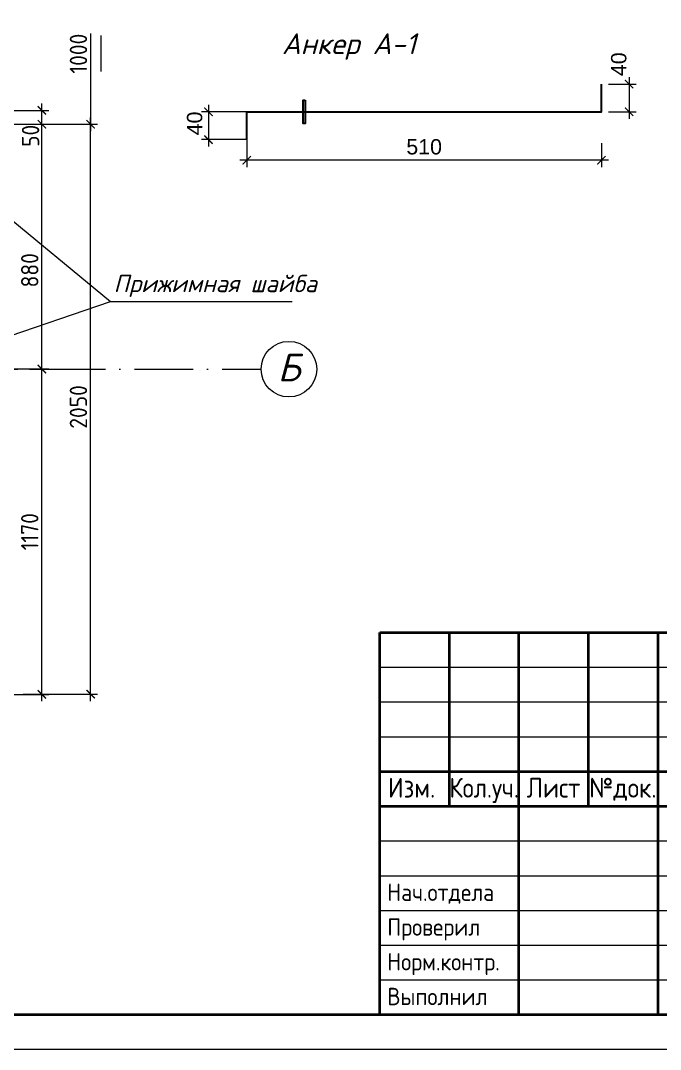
# Model space of a CAD drawing. Header units: millimetres. Extents: x 854812 to 1164625, y 589925 to 823301.
# Drawn here: x 1090388 to 1099588, y 621926 to 636730 of the extents above; entities that cross this region are included whole.
import ezdxf
from ezdxf.enums import TextEntityAlignment as Align

# ---------------------------------------------------------------- set-up
doc = ezdxf.new("R2010")
doc.units = ezdxf.units.MM
doc.linetypes.add('ACAD_ISO10W100', pattern=[18, 12, -3, 0, -3])
doc.linetypes.add('JIS_08_15', pattern=[17.25, 15, -0.75, 0.75, -0.75])
doc.layers.get('Defpoints').update_dxf_attribs({"color": 40})
for name, color, linetype, lineweight in [('Text', 7, 'Continuous', 15), ('оси', 50, 'JIS_08_15', 9), ('размеры', 215, 'Continuous', 13), ('стены', 172, 'Continuous', 30), ('текст', 7, 'Continuous', 13), ('УКАЗАТЕЛЬ', 6, 'Continuous', 13), ('ФАСАД', 7, 'Continuous', 13)]:
    doc.layers.add(name, color=color, linetype=linetype, lineweight=lineweight)
doc.styles.add('GOST 2.304', font='isocpeur.ttf', dxfattribs={"width": 0.9})
doc.styles.add('Isocpeur', font='isocpeui.ttf')
doc.styles.add('SAA-1', font='arial.ttf')
doc.styles.get("Standard").update_dxf_attribs({"font": 'arial.ttf'})
doc.styles.add('Ок1', font='isocpeur.ttf', dxfattribs={"oblique": 15})
doc.styles.add('Оксана', font='arial.ttf')
doc.dimstyles.new('25', dxfattribs={"dimscale": 100, "dimtxt": 2.5, "dimasz": 1.2, "dimexe": 1, "dimexo": 1, "dimgap": 0.5, "dimtad": 1, "dimdec": 0, "dimlfac": 0.25, "dimzin": 0, "dimdsep": 46, "dimtxsty": 'GOST 2.304', "dimblk": 'ARCHTICK', "dimcen": 0.09, "dimdle": 1, "dimclrd": 256, "dimclre": 256, "dimclrt": 7, "dimadec": 0, "dimazin": 0, "dimtfac": 1, "dimtdec": 0, "dimtmove": 0, "dimatfit": 3, "dimldrblk": 'ARCHTICK', "dimfxl": 100, "dimtolj": 1, "dimtzin": 0, "dimlwd": 5, "dimlwe": 5, "dimarcsym": 1})
doc.dimstyles.new('м10_1', dxfattribs={"dimscale": 100, "dimtxt": 2.2, "dimasz": 1.2, "dimexe": 1, "dimexo": 1, "dimgap": 0.8, "dimtad": 1, "dimdec": 0, "dimlfac": 0.1, "dimzin": 0, "dimdsep": 46, "dimtxsty": 'SAA-1', "dimblk": 'ARCHTICK', "dimcen": 0.09, "dimdle": 1, "dimclrd": 256, "dimclre": 256, "dimclrt": 7, "dimadec": 0, "dimazin": 0, "dimtfac": 1, "dimtdec": 0, "dimtmove": 0, "dimatfit": 3, "dimldrblk": 'ARCHTICK', "dimfxl": 100, "dimtolj": 1, "dimtzin": 0, "dimlwd": 5, "dimlwe": 5, "dimarcsym": 1})

# ---------------------------------------------------------------- blocks, each defined once
blk = doc.blocks.new('*U8')
at = {"color": 7, "linetype": 'Continuous', "lineweight": 40}
for p, q in [((-190, 60), (-5, 60)), ((-190, 5), (-190, 60)), ((-180, 35), (-180, 60)), ((-170, 5), (-170, 60)), ((-160, 35), (-160, 60)), ((-150, 5), (-150, 60)), ((-190, 40), (-125, 40)), ((-190, 35), (-125, 35))]:
    blk.add_line(p, q, dxfattribs=at)
at = {"color": 7, "linetype": 'Continuous', "lineweight": 20}
for p, q in [((-190, 55), (-125, 55)), ((-190, 50), (-125, 50)), ((-190, 45), (-125, 45)), ((-190, 30), (-125, 30)), ((-190, 25), (-125, 25)), ((-190, 20), (-125, 20)), ((-190, 15), (-125, 15)), ((-190, 10), (-125, 10))]:
    blk.add_line(p, q, dxfattribs=at)
at = {"color": 7, "linetype": 'Continuous', "lineweight": 0}
blk.add_lwpolyline([(-420, 297), (0, 297), (0, 0), (-420, 0)], close=True, dxfattribs=at)
at = {"color": 7, "linetype": 'Continuous', "lineweight": 40}
blk.add_lwpolyline([(-400, 292), (-5, 292), (-5, 5), (-400, 5)], close=True, dxfattribs=at)
at = {"color": 7, "style": 'Оксана', "flags": 8}
for tag, height, p in [('НАИМЕНОВАНИЕ_ОБЪЕКТА_СТРОИТЕЛЬСТВА', 2.71, (-64.88, 42.01)), ('НАИМЕНОВАНИЕ_ЧЕРТЕЖА', 2.86, (-88.9, 11.79))]:
    blk.add_attdef(tag, text='', height=height, dxfattribs=at).set_placement(p, align=Align.MIDDLE_CENTER)
at = {"color": 7, "linetype": 'Continuous', "lineweight": 20, "style": 'Оксана', "flags": 8}
blk.add_attdef('ИНВ.№ПОДЛ.', text='', height=2.5, rotation=90, dxfattribs=at).set_placement((-403.5, 17.5), align=Align.MIDDLE_CENTER)
for tag, height, p in [('НАИМЕНОВАНИЕ_СООРУЖЕНИЯ', 3.57, (-91.21, 26.62)), ('ОРГАНИЗАЦИЯ/ЛИЦЕНЗИЯ', 2.29, (-29.74, 11.97))]:
    blk.add_attdef(tag, text='', height=height, dxfattribs=at).set_placement(p, align=Align.MIDDLE_CENTER)
at = {"color": 7, "linetype": 'Continuous', "lineweight": 20, "flags": 8}
for tag, p in [('---------------------------------------------------', (-210, 5)), ('--------------------------------------------------', (-210, -2))]:
    blk.add_attdef(tag, text='', height=0.143, dxfattribs=at).set_placement(p, align=Align.TOP_LEFT)
at = {"layer": 'Text', "color": 7, "linetype": 'Continuous', "lineweight": 20, "style": 'GOST 2.304', "width": 0.9}
for s, p in [('Изм.', (-188.83, 36.23)), ('Лист', (-168.89, 36.23)), ('№док.', (-159.89, 36.23))]:
    blk.add_text(s, height=2.857, dxfattribs=at).set_placement(p)
at = {"layer": 'Text', "color": 7, "linetype": 'Continuous', "lineweight": 20, "style": 'GOST 2.304', "width": 0.833333}
blk.add_text('Кол.уч.', height=2.857, dxfattribs=at).set_placement((-180, 36.23), (-170, 36.23), align=Align.FIT)
at = {"layer": 'Text', "color": 7, "linetype": 'Continuous', "lineweight": 20, "style": 'GOST 2.304', "width": 0.9, "flags": 8}
blk.add_attdef('ОБОЗНАЧЕНИЕ_ДОКУМЕНТА', text='', height=4.29, dxfattribs=at).set_placement((-65.21, 54.98), align=Align.MIDDLE_CENTER)
at = {"layer": 'Text', "color": 7, "style": 'GOST 2.304', "width": 0.9, "flags": 8}
for tag, p in [('СТАДИЯ', (-47.5, 25)), ('ЛИСТ', (-32.5, 25)), ('ЛИСТОВ', (-15, 25))]:
    blk.add_attdef(tag, text='', height=2.86, dxfattribs=at).set_placement(p, align=Align.MIDDLE_CENTER)
blk = doc.blocks.new('_ArchTick')
at = {"color": 0, "linetype": 'ByBlock', "const_width": 0.15}
blk.add_lwpolyline([(-0.5, -0.5), (0.5, 0.5)], dxfattribs=at)
blk = doc.blocks.new('*D1116')
at = {"layer": 'Defpoints', "color": 0}
for p in [(1093641, 635186), (1098741, 635067), (1093641, 634721)]:
    blk.add_point(p, dxfattribs=at)
at = {"layer": 'ФАСАД', "lineweight": 5}
for p, q in [((1093641, 635086), (1093641, 634621)), ((1098741, 634967), (1098741, 634621)), ((1098841, 634721), (1093541, 634721))]:
    blk.add_line(p, q, dxfattribs=at)
at = {"layer": 'ФАСАД', "lineweight": 5, "xscale": 120, "yscale": 120, "zscale": 120, "rotation": 180}
blk.add_blockref('_ArchTick', (1093641, 634721), dxfattribs=at)
at = {"layer": 'ФАСАД', "lineweight": 5, "xscale": 120, "yscale": 120, "zscale": 120}
blk.add_blockref('_ArchTick', (1098741, 634721), dxfattribs=at)
at = {"layer": 'ФАСАД', "color": 7, "insert": (1096191, 634913), "char_height": 220, "attachment_point": 5, "style": 'SAA-1'}
blk.add_mtext('\\A1;510', dxfattribs=at)
blk = doc.blocks.new('*D1117')
at = {"layer": 'Defpoints', "color": 0}
for p in [(1098741, 635817), (1098741, 635417), (1099138, 635417)]:
    blk.add_point(p, dxfattribs=at)
at = {"layer": 'ФАСАД', "lineweight": 5}
for p, q in [((1099138, 635917), (1099138, 635317)), ((1098841, 635817), (1099238, 635817)), ((1098841, 635417), (1099238, 635417))]:
    blk.add_line(p, q, dxfattribs=at)
at = {"layer": 'ФАСАД', "lineweight": 5, "xscale": 120, "yscale": 120, "zscale": 120}
for p, rotation in [((1099138, 635817), 90), ((1099138, 635417), 270)]:
    blk.add_blockref('_ArchTick', p, dxfattribs=dict(at, rotation=rotation))
at = {"layer": 'ФАСАД', "color": 7, "insert": (1098990, 636102), "char_height": 220, "attachment_point": 5, "rotation": 90, "style": 'SAA-1'}
blk.add_mtext('\\A1;40', dxfattribs=at)
blk = doc.blocks.new('*D1118')
at = {"layer": 'Defpoints', "color": 0}
for p in [(1093731, 635417), (1093090, 635017), (1093731, 635017)]:
    blk.add_point(p, dxfattribs=at)
at = {"layer": 'ФАСАД', "lineweight": 5}
for p, q in [((1093631, 635417), (1092990, 635417)), ((1093090, 635517), (1093090, 634917)), ((1093631, 635017), (1092990, 635017))]:
    blk.add_line(p, q, dxfattribs=at)
at = {"layer": 'ФАСАД', "lineweight": 5, "xscale": 120, "yscale": 120, "zscale": 120}
for p, rotation in [((1093090, 635417), 90), ((1093090, 635017), 270)]:
    blk.add_blockref('_ArchTick', p, dxfattribs=dict(at, rotation=rotation))
at = {"layer": 'ФАСАД', "color": 7, "insert": (1092892, 635250), "char_height": 220, "attachment_point": 5, "rotation": 90, "style": 'SAA-1'}
blk.add_mtext('\\A1;40', dxfattribs=at)
blk = doc.blocks.new('*D1341')
at = {"layer": 'Defpoints', "color": 0, "ltscale": 0.1}
for p in [(1090417, 631715), (1090695, 631715), (1089627, 627035)]:
    blk.add_point(p, dxfattribs=at)
at = {"layer": 'размеры', "lineweight": 5, "ltscale": 0.1}
for p, q in [((1090517, 631715), (1090795, 631715)), ((1090695, 626935), (1090695, 631815)), ((1089727, 627035), (1090795, 627035))]:
    blk.add_line(p, q, dxfattribs=at)
at = {"layer": 'размеры', "lineweight": 5, "ltscale": 0.1, "xscale": 120, "yscale": 120, "zscale": 120}
for p, rotation in [((1090695, 631715), 90), ((1090695, 627035), 270)]:
    blk.add_blockref('_ArchTick', p, dxfattribs=dict(at, rotation=rotation))
at = {"layer": 'размеры', "color": 7, "ltscale": 0.1, "insert": (1090520, 629375), "char_height": 250, "attachment_point": 5, "rotation": 90, "style": 'GOST 2.304'}
blk.add_mtext('\\A1;1170', dxfattribs=at)
blk = doc.blocks.new('*D1342')
at = {"layer": 'Defpoints', "color": 0, "ltscale": 0.1}
for p in [(1089727, 635238), (1091395, 635238), (1090327, 627039)]:
    blk.add_point(p, dxfattribs=at)
at = {"layer": 'размеры', "lineweight": 5, "ltscale": 0.1}
for p, q in [((1091395, 626939), (1091395, 635338)), ((1089827, 635238), (1091495, 635238)), ((1090427, 627039), (1091495, 627039))]:
    blk.add_line(p, q, dxfattribs=at)
at = {"layer": 'размеры', "lineweight": 5, "ltscale": 0.1, "xscale": 120, "yscale": 120, "zscale": 120}
for p, rotation in [((1091395, 635238), 90), ((1091395, 627039), 270)]:
    blk.add_blockref('_ArchTick', p, dxfattribs=dict(at, rotation=rotation))
at = {"layer": 'размеры', "color": 7, "ltscale": 0.1, "insert": (1091220, 631171), "char_height": 250, "attachment_point": 5, "rotation": 90, "style": 'GOST 2.304'}
blk.add_mtext('\\A1;2050', dxfattribs=at)
blk = doc.blocks.new('*D1343')
at = {"layer": 'Defpoints', "color": 0, "ltscale": 0.1}
for p in [(1090417, 635238), (1090695, 635238), (1089627, 631719)]:
    blk.add_point(p, dxfattribs=at)
at = {"layer": 'размеры', "lineweight": 5, "ltscale": 0.1}
for p, q in [((1090695, 631619), (1090695, 635338)), ((1090517, 635238), (1090795, 635238)), ((1089727, 631719), (1090795, 631719))]:
    blk.add_line(p, q, dxfattribs=at)
at = {"layer": 'размеры', "lineweight": 5, "ltscale": 0.1, "xscale": 120, "yscale": 120, "zscale": 120}
for p, rotation in [((1090695, 635238), 90), ((1090695, 631719), 270)]:
    blk.add_blockref('_ArchTick', p, dxfattribs=dict(at, rotation=rotation))
at = {"layer": 'размеры', "color": 7, "ltscale": 0.1, "insert": (1090520, 633137), "char_height": 250, "attachment_point": 5, "rotation": 90, "style": 'GOST 2.304'}
blk.add_mtext('\\A1;880', dxfattribs=at)
blk = doc.blocks.new('*D1344')
at = {"layer": 'Defpoints', "color": 0, "ltscale": 0.1}
for p in [(1089627, 635438), (1090695, 635438), (1089027, 635238)]:
    blk.add_point(p, dxfattribs=at)
at = {"layer": 'размеры', "lineweight": 5, "ltscale": 0.1}
for p, q in [((1089727, 635438), (1090795, 635438)), ((1090695, 635138), (1090695, 635538)), ((1089127, 635238), (1090795, 635238))]:
    blk.add_line(p, q, dxfattribs=at)
at = {"layer": 'размеры', "lineweight": 5, "ltscale": 0.1, "xscale": 120, "yscale": 120, "zscale": 120}
for p, rotation in [((1090695, 635438), 90), ((1090695, 635238), 270)]:
    blk.add_blockref('_ArchTick', p, dxfattribs=dict(at, rotation=rotation))
at = {"layer": 'размеры', "color": 7, "ltscale": 0.1, "insert": (1090532, 635072), "char_height": 250, "attachment_point": 5, "rotation": 90, "style": 'GOST 2.304'}
blk.add_mtext('\\A1;50', dxfattribs=at)

msp = doc.modelspace()

# ---------------------------------------------------------------- linework, layer by layer
at = {"layer": 'оси', "color": 7, "linetype": 'ACAD_ISO10W100', "ltscale": 70}
msp.add_line((1086987.3, 631714.6, 0), (1093846.7, 631714.6, 0), dxfattribs=at)
at = {"layer": 'размеры', "lineweight": 5, "ltscale": 0.1}
for p, q in [((1091395.2, 636545.8, 0), (1091395.2, 635137.5, 0)), ((1088107.3, 635237.5, 0), (1091495.2, 635237.5, 0))]:
    msp.add_line(p, q, dxfattribs=at)
at = {"layer": 'размеры', "ltscale": 0.1}
msp.add_line((1091542.8, 636517.5, 0), (1091542.8, 635996.8, 0), dxfattribs=at)
at = {"layer": 'стены', "elevation": -465.8}
msp.add_lwpolyline([(1093641, 635017.3), (1093641, 635417.3), (1093641, 635417.3), (1093641, 635417.3), (1098741, 635417.3), (1098741, 635817.3)], dxfattribs=at)
msp.add_lwpolyline([(1094479, 635584.8), (1094479, 635249.8), (1094453, 635249.8), (1094453, 635584.8)], close=True, dxfattribs=at)
at = {"layer": 'текст', "color": 7}
msp.add_circle((1094246.7, 631714.6, 0), 400, dxfattribs=at)
at = {"layer": 'УКАЗАТЕЛЬ', "ltscale": 100}
for p, q in [((1089082.1, 634830.1, 0), (1091683.1, 632686.8, 74.8)), ((1089082.1, 631803, 0), (1091683.1, 632686.8, 74.8)), ((1091683.1, 632686.8, 74.8), (1094291.9, 632686.8, 74.8))]:
    msp.add_line(p, q, dxfattribs=at)

# ---------------------------------------------------------------- block references
at = {"ltscale": 130, "xscale": 100, "yscale": 100, "zscale": 100}
msp.add_blockref('*U8', (1114553.9, 621926.2), dxfattribs=at)
at = {"layer": 'размеры', "lineweight": 5, "ltscale": 0.1, "xscale": 120, "yscale": 120, "zscale": 120, "rotation": 270}
msp.add_blockref('_ArchTick', (1091395.2, 635237.5, 0), dxfattribs=at)

# ---------------------------------------------------------------- texts
at = {"layer": 'Text', "color": 7, "style": 'GOST 2.304', "width": 0.9}
for s, p in [('Нач.отдела', (1095661.6, 624062.6)), ('Проверил', (1095661.6, 623562.6)), ('Норм.контр.', (1095661.6, 623062.6)), ('Выполнил', (1095661.6, 622562.6))]:
    msp.add_text(s, height=250, dxfattribs=at).set_placement(p)
at = {"layer": 'размеры', "color": 7, "ltscale": 0.1, "insert": (1091220.2, 636254, 0), "char_height": 250, "attachment_point": 5, "rotation": 90, "style": 'GOST 2.304'}
msp.add_mtext('\\A1;1000', dxfattribs=at)
at = {"layer": 'текст', "color": 7, "style": 'Isocpeur'}
msp.add_text('Б', height=400, dxfattribs=at).set_placement((1094247, 631538.2, 0), align=Align.CENTER)
at = {"layer": 'текст', "color": 7, "ltscale": 64.565217, "insert": (1094101.7, 636356.9, -931.5), "char_height": 300, "width": 3394.919, "attachment_point": 4, "style": 'Ок1'}
msp.add_mtext('\\pi43.965,t62.715;Анкер А-1', dxfattribs=at)
at = {"layer": 'текст', "color": 7, "ltscale": 64.565217, "insert": (1091725.5, 632913.1, 74.8), "char_height": 250, "width": 3586.558, "attachment_point": 4, "line_spacing_factor": 0.84, "style": 'Ок1'}
msp.add_mtext('\\pt1562.5;{\\W1;Прижимная шайба}', dxfattribs=at)

# ---------------------------------------------------------------- dimensions: what is measured, and where the dimension line sits
at = {"layer": 'размеры', "ltscale": 0.1}
dim = msp.add_linear_dim(base=(1090694.9, 635437.5, 0), p1=(1089027, 635237.5, 0), p2=(1089627, 635437.5, 0), angle=90, dimstyle='25', override={"dimtmove": 2}, dxfattribs=at)
dim.commit()
dim.dimension.update_dxf_attribs({"geometry": '*D1344', "text_midpoint": (1090532.5, 635072.4, 0), "dimtype": 160})
for base, p1, p2, picture, middle in [((1090694.9, 635237.5, 0), (1089627, 631718.6, 0), (1090416.6, 635237.5, 0), '*D1343', (1090694.9, 633137.2, 0)), ((1091395.2, 635237.5, 0), (1090327.3, 627038.6, 0), (1089727.3, 635237.5, 0), '*D1342', (1091395.2, 631171.3, 0)), ((1090695.2, 631714.6, 0), (1089627.3, 627034.6, 0), (1090417, 631714.6, 0), '*D1341', (1090695.2, 629374.6, 0))]:
    dim = msp.add_linear_dim(base=base, p1=p1, p2=p2, angle=90, dimstyle='25', dxfattribs=at)
    dim.commit()
    dim.dimension.update_dxf_attribs({"geometry": picture, "text_midpoint": middle, "dimtype": 160})
at = {"layer": 'ФАСАД'}
for base, p1, p2, picture, middle in [((1099137.8, 635417.3, -465.8), (1098741, 635817.3, -465.8), (1098741, 635417.3, -465.8), '*D1117', (1098990.4, 636102.4, -465.8)), ((1093089.9, 635017.3, -465.8), (1093731.5, 635417.3, -465.8), (1093731.5, 635017.3, -465.8), '*D1118', (1092891.9, 635250.3, -465.8))]:
    dim = msp.add_linear_dim(base=base, p1=p1, p2=p2, angle=270, dimstyle='м10_1', override={"dimtmove": 2}, dxfattribs=at)
    dim.commit()
    dim.dimension.update_dxf_attribs({"geometry": picture, "text_midpoint": middle, "dimtype": 160})
dim = msp.add_linear_dim(base=(1093641, 634720.5, -465.8), p1=(1098741, 635066.9, -465.8), p2=(1093641, 635185.7, -465.8), dimstyle='м10_1', override={"dimtmove": 2}, dxfattribs=at)
dim.commit()
dim.dimension.update_dxf_attribs({"geometry": '*D1116', "text_midpoint": (1096191, 634912.9, -465.8)})

doc.saveas('drawing.dxf')
